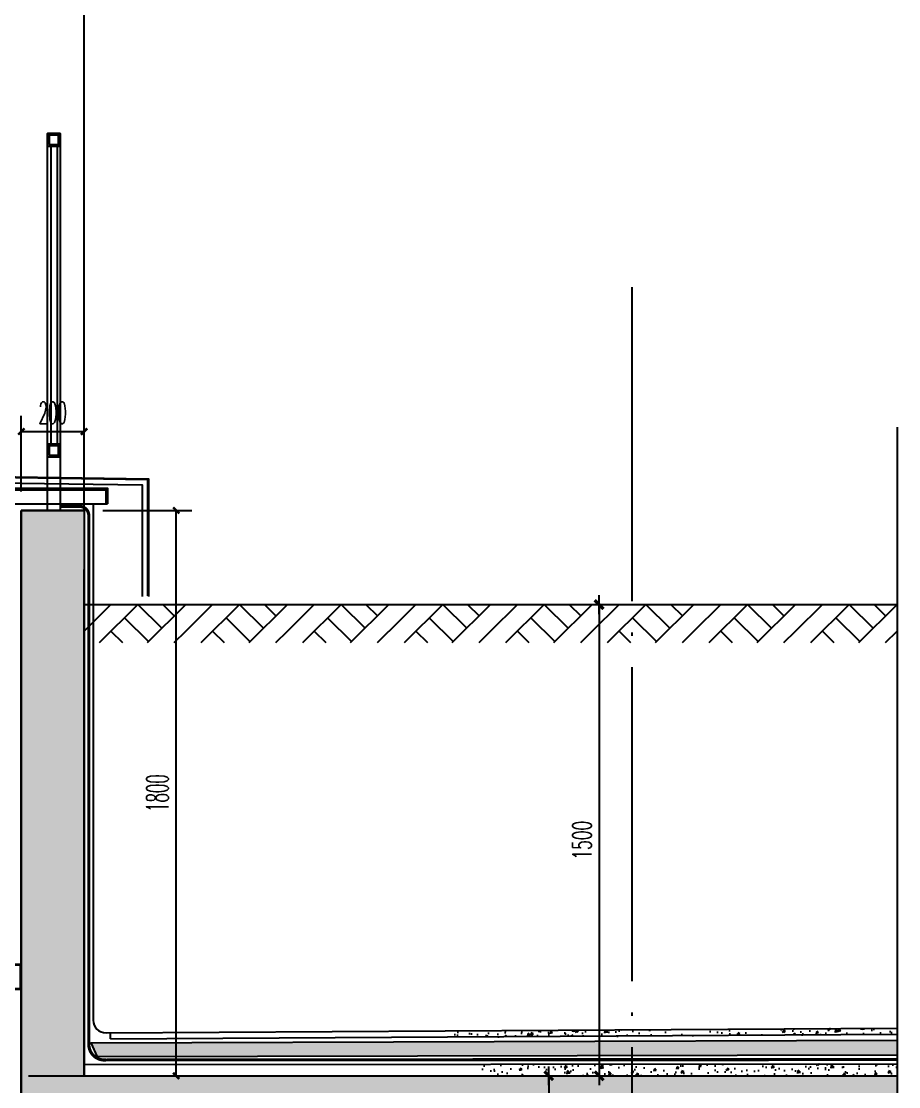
# Model space of a CAD drawing. Extents: x 1980812 to 2578970, y -669191 to 284498.
# Drawn here: x 2009361 to 2014947, y -583634 to -576850 of the extents above; entities that cross this region are included whole.
import ezdxf
from ezdxf.enums import TextEntityAlignment as Align

# ---------------------------------------------------------------- set-up
doc = ezdxf.new("R2010")
doc.units = 0
doc.header["$LTSCALE"] = 1000
doc.header["$MEASUREMENT"] = 0
for name, pattern in [('CENTER', [2, 1.25, -0.25, 0.25, -0.25]), ('CONTINOUS', [0]), ('DASH', [0.35, 0.25, -0.1]), ('DOTE', [2.42, 2, -0.2, 0.02, -0.2]), ('HIDDEN', [0.375, 0.25, -0.125]), ('HIDDEN2', [0.1875, 0.125, -0.0625])]:
    doc.linetypes.add(name, pattern=pattern)
for name, color, linetype in [('A-SECT-MCUT', 1, 'Continuous'), ('A-SECT-MCUT-FINE', 137, 'Continuous'), ('ALUM-02', 4, 'Continuous'), ('BH', 191, 'Continuous'), ('DIM_SYMB', 3, 'Continuous'), ('dote', 1, 'DOTE'), ('PUB_DIM', 3, 'Continuous'), ('SF', 1, 'Continuous'), ('STEEL', 3, 'Continuous'), ('TEXT', 7, 'Continuous'), ('WALL', 4, 'Continuous'), ('WINDOW', 2, 'Continuous'), ('保温板', 20, 'Continuous'), ('柱墙填充', 181, 'Continuous'), ('栏杆', 143, 'Continuous'), ('详细标注', 231, 'Continuous'), ('防水卷材', 6, 'DASH'), ('面层', 31, 'Continuous')]:
    doc.layers.add(name, color=color, linetype=linetype)
doc.styles.add('_TCH_DIM_T3', font='SIMPLEX', dxfattribs={"width": 0.705882, "bigfont": 'GBCBIG'})
doc.styles.add('DIM_FONT', font='SIMPLEX', dxfattribs={"width": 0.7, "bigfont": 'GBCBIG'})
doc.styles.add('HZTXTW', font='txtw.shx', dxfattribs={"width": 0.6, "bigfont": 'hztxtw.shx'})
doc.styles.add('HZTXTW_T3', font='txtw.shx', dxfattribs={"width": 0.5, "bigfont": 'hztxtw.shx'})
doc.styles.add('ROMANS', font='simplex_.ttf', dxfattribs={"width": 0.8, "height": 500})
doc.dimstyles.new('_TCH_ARCH&&20', dxfattribs={"dimtxt": 59.5, "dimasz": 20, "dimexe": 40, "dimexo": 4, "dimgap": 25.25, "dimtad": 1, "dimdec": 0, "dimzin": 0, "dimdsep": 46, "dimtxsty": '_TCH_DIM_T3', "dimblk": 'ARCHTICK', "dimcen": 0.09, "dimclrt": 7, "dimazin": 2, "dimtfac": 1, "dimtdec": 0, "dimtix": 1, "dimtmove": 2, "dimatfit": 3, "dimfxl": 1, "dimtolj": 1, "dimtzin": 0, "dimarcsym": 0})
doc.dimstyles.new('DIMN20', dxfattribs={"dimscale": 0.2, "dimtxt": 300, "dimasz": 1, "dimexe": 150, "dimexo": 0, "dimgap": 100, "dimtad": 1, "dimdec": 0, "dimzin": 0, "dimdsep": 46, "dimtxsty": 'DIM_FONT', "dimblk1": '_DIMX', "dimblk2": '_DIMX', "dimsah": 1, "dimcen": 0.09, "dimclrd": 256, "dimclre": 256, "dimclrt": 7, "dimadec": 0, "dimazin": 0, "dimtfac": 1, "dimtdec": 0, "dimtix": 1, "dimtmove": 2, "dimatfit": 3, "dimldrblk": '_DIMX', "dimfxl": 150, "dimtolj": 1, "dimtzin": 0, "dimarcsym": 0})
pattern_1 = [(130, (3536002.784, -388628.69), (-71.7260183, -6.2752135), [7.5, -82.5]), (185, (3536002.784, -388628.69), (13.8751334, 75.2192134), [6, -66]), (79.5486, (3535996.81, -388629.21), (-57.8509382, 68.9439542), [6.374019, -70.1142112]), (133.8158, (3536002.784, -388608.69), (-106.7241049, -16.5519014), [11.25, -123.75]), (83.3644, (3535993.89, -388610.07), (-93.4662706, 97.411787), [9.561029, -105.1713]), (188.8158, (3536002.78, -388608.69), (-93.4661945, 97.41186), [9, -99]), (159, (3535992.784, -388613.69), (-59.6907052, -40.2618891), [7.5, -82.5]), (214, (3535992.784, -388613.69), (-24.3315332, 72.5150045), [6, -66]), (108.5486, (3535987.81, -388617.045), (-84.0222629, 32.2530497), [6.374019, -70.1142112]), (142.5, (3536002.784, -388628.69), (-1.21598553, 33.28938538), [0, -65.2, 0, -67, 0, -66.25]), (172.5, (3536002.784, -388628.69), (-26.30695374, 39.4411712), [0, -38.2, 0, -63.7, 0, -25.25]), (212.5, (3536025.084, -388628.69), (-53.38224362, -2.25548717), [0, -25, 0, -78, 0, -103.5]), (222.5, (3536035.084, -388628.69), (-58.3186169, 10.0104982), [0, -32.5, 0, -51.8, 0, -73.5])]

# ---------------------------------------------------------------- blocks, each defined once
blk = doc.blocks.new('_DIMX')
blk.add_line((-150, 0), (150, 0))
at = {"const_width": 50}
blk.add_lwpolyline([(-70, -70), (70, 70)], dxfattribs=at)
blk = doc.blocks.new('*D2757')
at = {"layer": 'Defpoints', "color": 0, "transparency": 16777216}
for p in [(741576.1, 311377.1, 0), (741726.1, 310477.1, 0), (743155.2, 310477.1)]:
    blk.add_point(p, dxfattribs=at)
at = {"layer": '详细标注', "lineweight": -2, "transparency": 16777216}
for p, q in [((741576.1, 311377.1), (743185.2, 311377.1)), ((743155.2, 311376.9), (743155.2, 310477.3)), ((741726.1, 310477.1), (743185.2, 310477.1))]:
    blk.add_line(p, q, dxfattribs=at)
at = {"layer": '详细标注', "lineweight": -2, "transparency": 16777216, "xscale": 0.2, "yscale": 0.2, "zscale": 0.2}
for p, rotation in [((743155.2, 311377.1), 90), ((743155.2, 310477.1), 270)]:
    blk.add_blockref('_DIMX', p, dxfattribs=dict(at, rotation=rotation))
at = {"layer": '详细标注', "color": 7, "transparency": 16777216, "insert": (743100.9, 310927.1), "char_height": 60, "attachment_point": 5, "rotation": 90, "style": 'HZTXTW'}
blk.add_mtext('\\A1;900', dxfattribs=at)
blk = doc.blocks.new('*D2754')
at = {"layer": 'Defpoints', "color": 0, "transparency": 16777216}
for p in [(741676.2, 312877.1, 0), (741676.2, 311377.1, 0), (743315.7, 311377.1)]:
    blk.add_point(p, dxfattribs=at)
at = {"layer": '详细标注', "lineweight": -2, "transparency": 16777216}
for p, q in [((741676.2, 312877.1), (743345.7, 312877.1)), ((743315.7, 312876.9), (743315.7, 311377.3)), ((741676.2, 311377.1), (743345.7, 311377.1))]:
    blk.add_line(p, q, dxfattribs=at)
at = {"layer": '详细标注', "lineweight": -2, "transparency": 16777216, "xscale": 0.2, "yscale": 0.2, "zscale": 0.2}
for p, rotation in [((743315.7, 312877.1), 90), ((743315.7, 311377.1), 270)]:
    blk.add_blockref('_DIMX', p, dxfattribs=dict(at, rotation=rotation))
at = {"layer": '详细标注', "color": 7, "transparency": 16777216, "insert": (743261.4, 312127.1), "char_height": 60, "attachment_point": 5, "rotation": 90, "style": 'HZTXTW'}
blk.add_mtext('\\A1;1500', dxfattribs=at)
blk = doc.blocks.new('M5x45_Pan')
at = {"color": 8, "linetype": 'HIDDEN'}
for p, q in [((0, 1.9), (45, 1.9)), ((44.4, -2.5), (44.4, 2.5)), ((0, -1.9), (45, -1.9))]:
    blk.add_line(p, q, dxfattribs=at)
at = {"color": 0, "linetype": 'ByBlock'}
blk.add_lwpolyline([(-1.4, -4.8), (0, -4.8), (0, 4.7), (-1.4, 4.7, 0.228537), (-2.2, 4.4, 0.349288), (-2.2, -4.4, 0.228537)], format="xyb", close=True, dxfattribs=at)
at = {"color": 8, "linetype": 'HIDDEN2'}
blk.add_lwpolyline([(-3.7, 0.7), (-1.8, 0.7), (-1.8, -0.8), (-3.7, -0.8)], dxfattribs=at)
at = {"color": 8, "linetype": 'ByBlock'}
blk.add_lwpolyline([(0, 2.5), (44.4, 2.5), (45, 1.9), (45, -1.9), (44.4, -2.5), (0, -2.5)], dxfattribs=at)
at = {"layer": 'TEXT', "color": 8, "linetype": 'CENTER'}
blk.add_line((48, 0), (-6.7, 0), dxfattribs=at)
at = {"layer": 'Defpoints', "color": 8, "style": 'ROMANS', "width": 0.8}
blk.add_text('M5x45', height=1, rotation=90, dxfattribs=at).set_placement((-1, 0), align=Align.MIDDLE)
blk = doc.blocks.new('A$C7D172E5E')
at = {"layer": 'A-SECT-MCUT'}
for points in [[(0, -40), (0, -80), (-135.6, -80), (-172, -80), (-172, -47.8), (-188.7, -47.8), (-188.7, -46.9), (-185.2, -46), (-184.7, -46.6), (-172, -46.6), (-172, -40), (-172, -33.5), (-184.7, -33.5), (-185.2, -34), (-188.7, -33.1), (-188.7, -32.3), (-172, -32.3), (-172, 0), (-135.6, 0), (0, 0)], [(-189.3, -45.3), (-185.5, -45), (-184.6, -46.1), (-185.2, -46.6), (-185.7, -46), (-189.3, -46.9), (-189.3, -47.8), (-200.5, -47.8), (-200.5, -46.3), (-190.5, -46.3), (-190.5, -33.8), (-200.5, -33.8), (-200.5, -32.3), (-189.3, -32.3), (-189.3, -33.1), (-185.7, -34), (-185.2, -33.5), (-184.6, -33.9), (-185.5, -35), (-189.3, -34.7)], [(-169, -77.5), (-3, -77.5), (-3, -40), (-3, -2.5), (-169, -2.5)]]:
    blk.add_lwpolyline(points, close=True, dxfattribs=at)
for points in [[(-205.5, -75), (-225, -75), (-225, -5), (-205.5, -5, -0.414214), (-205, -5.5), (-205, -5.8, -0.351524), (-205.4, -6.3), (-209.2, -7.1, -0.256425), (-209.7, -7), (-210.4, -6.3, 0.198912), (-210.7, -6.2), (-216.5, -6.2, 0.414214), (-217, -6.7), (-217, -9.7, -0.414214), (-217.5, -10.2), (-218, -10.2, -0.414214), (-218.5, -9.7), (-218.5, -6.7, 0.414214), (-219, -6.2), (-223, -6.2, 0.414214), (-223.5, -6.7), (-223.5, -73.3, 0.414214), (-223, -73.8), (-219, -73.8, 0.414214), (-218.5, -73.3), (-218.5, -70.3, -0.414214), (-218, -69.8), (-217.5, -69.8, -0.414214), (-217, -70.3), (-217, -73.3, 0.414214), (-216.5, -73.8), (-210.7, -73.8, 0.198912), (-210.4, -73.7), (-209.7, -73, -0.256425), (-209.2, -72.9), (-205.4, -73.7, -0.351524), (-205, -74.2), (-205, -74.5, -0.414214)], [(-205, -29, -0.414214), (-205.5, -29.5), (-206.5, -29.5, 0.414214), (-207, -30), (-207, -50, 0.414214), (-206.5, -50.5), (-205.5, -50.5, -0.414214), (-205, -51), (-205, -52, -0.414214), (-205.5, -52.5), (-209.5, -52.5), (-209.5, -60.2, 0.414214), (-209, -60.7), (-205.5, -60.7, -0.414214), (-205, -61.2), (-205, -63.7, -0.414214), (-205.5, -64.2), (-206, -64.2, -0.414214), (-206.5, -63.7), (-206.5, -63.2, 0.414214), (-207, -62.7), (-209, -62.7, 0.414214), (-209.5, -63.2), (-209.5, -70.2, 0.414214), (-209, -70.7), (-207, -70.7, 0.414214), (-206.5, -70.2), (-206.5, -69.7, -0.414214), (-206, -69.2), (-205.5, -69.2, -0.414214), (-205, -69.7), (-205, -73, -0.479811), (-205.6, -73.5), (-209.3, -72.6, 0.256425), (-209.8, -72.8), (-210.4, -73.5, -0.198912), (-210.8, -73.6), (-213.7, -73.6, -0.10157), (-213.9, -73.6), (-216.4, -72.5, -0.300021), (-216.7, -72), (-216.7, -71.2, -0.414214), (-216.2, -70.7), (-212.5, -70.7, 0.414214), (-212, -70.2), (-212, -63.5), (-212, -16.5), (-212, -9.8, 0.414214), (-212.5, -9.3), (-216.2, -9.3, -0.414214), (-216.7, -8.8), (-216.7, -8, -0.300021), (-216.4, -7.5), (-213.9, -6.4, -0.10157), (-213.7, -6.4), (-210.8, -6.4, -0.198912), (-210.4, -6.5), (-209.8, -7.2, 0.256425), (-209.3, -7.4), (-205.6, -6.5, -0.479811), (-205, -7), (-205, -10.3, -0.414214), (-205.5, -10.8), (-206, -10.8, -0.414214), (-206.5, -10.3), (-206.5, -9.8, 0.414214), (-207, -9.3), (-209, -9.3, 0.414214), (-209.5, -9.8), (-209.5, -16.8, 0.414214), (-209, -17.3), (-207, -17.3, 0.414214), (-206.5, -16.8), (-206.5, -16.3, -0.414214), (-206, -15.8), (-205.5, -15.8, -0.414214), (-205, -16.3), (-205, -18.8, -0.414214), (-205.5, -19.3), (-209, -19.3, 0.414214), (-209.5, -19.8), (-209.5, -27.5), (-205.5, -27.5, -0.414214), (-205, -28)]]:
    blk.add_lwpolyline(points, format="xyb", close=True, dxfattribs=at)
at = {"layer": 'A-SECT-MCUT-FINE'}
for p, q in [((-181, -26.3, 0), (-195, -26.3, 0)), ((-181, -53.7, 0), (-195, -53.7, 0))]:
    blk.add_line(p, q, dxfattribs=at)
for centre in [(-182.2, -29.3, 0), (-182.2, -50.7, 0)]:
    blk.add_circle(centre, 2.98, dxfattribs=at)
for centre, start, end in [((-198.8, -28.8, 0), 320.5682, 27.9183), ((-198.8, -51.2, 0), 332.0817, 39.4318)]:
    blk.add_arc(centre, 5.39, start, end, dxfattribs=at)
at = {"layer": 'WINDOW'}
for p, q in [((-200, -25.3, 0), (-199, -26.3, 0)), ((-199, -26.3, 0), (-195, -26.3, 0)), ((-195, -26.3, 0), (-194, -25.3, 0)), ((-181, -26.3, 0), (-182, -25.3, 0)), ((-177, -26.3, 0), (-181, -26.3, 0)), ((-176, -25.3, 0), (-177, -26.3, 0)), ((-200, -54.7, 0), (-199, -53.7, 0)), ((-199, -53.7, 0), (-195, -53.7, 0)), ((-195, -53.7, 0), (-194, -54.7, 0)), ((-181, -53.7, 0), (-182, -54.7, 0)), ((-177, -53.7, 0), (-181, -53.7, 0)), ((-176, -54.7, 0), (-177, -53.7, 0))]:
    blk.add_line(p, q, dxfattribs=at)
at = {"layer": 'SF', "rotation": 0.0004018880973149244}
blk.add_blockref('M5x45_Pan', (-207, -40, 0), dxfattribs=at)
blk = doc.blocks.new('$LinePat$素土夯实')
at = {"color": 0}
for p, q in [((0, -210), (210, 0)), ((120, -300), (420, 0)), ((420, 0), (607.5, -187.5)), ((495, -300), (795, 0)), ((615, 0), (705, -90)), ((315, -105), (502.5, -292.5)), ((210, -210), (300, -300)), ((705, -300), (795, -210))]:
    blk.add_line(p, q, dxfattribs=at)
blk = doc.blocks.new('_ArchTick')
at = {"color": 0, "linetype": 'ByBlock', "const_width": 0.4}
blk.add_lwpolyline([(-0.5, -0.5), (0.5, 0.5)], dxfattribs=at)
blk = doc.blocks.new('*D2795')
at = {"layer": 'Defpoints', "color": 0, "transparency": 16777216}
for p in [(741676.2, 313177.1), (741969.4, 313177.1), (741676.2, 311377.1)]:
    blk.add_point(p, dxfattribs=at)
at = {"layer": 'PUB_DIM', "color": 0, "lineweight": -2, "transparency": 16777216}
for p, q in [((741736.2, 313177.1), (742019.4, 313177.1)), ((741969.4, 311377.1), (741969.4, 313177.1)), ((741736.2, 311377.1), (742019.4, 311377.1))]:
    blk.add_line(p, q, dxfattribs=at)
at = {"layer": 'PUB_DIM', "color": 0, "lineweight": -2, "transparency": 16777216, "xscale": 20, "yscale": 20, "zscale": 20}
for p, rotation in [((741969.4, 313177.1), 90), ((741969.4, 311377.1), 270)]:
    blk.add_blockref('_ArchTick', p, dxfattribs=dict(at, rotation=rotation))
at = {"layer": 'PUB_DIM', "color": 7, "transparency": 16777216, "insert": (741909.4, 312277.1), "char_height": 70, "attachment_point": 5, "rotation": 90, "style": 'HZTXTW_T3'}
blk.add_mtext('\\A1;1800', dxfattribs=at)
blk = doc.blocks.new('*D2796')
at = {"layer": 'Defpoints', "color": 0, "transparency": 16777216}
for p in [(741676.2, 313428.2), (741476.2, 313177.1), (741676.2, 313177.1)]:
    blk.add_point(p, dxfattribs=at)
at = {"layer": 'PUB_DIM', "color": 0, "lineweight": -2, "transparency": 16777216}
for p, q in [((741476.2, 313237.1), (741476.2, 313478.2)), ((741676.2, 313237.1), (741676.2, 313478.2)), ((741476.2, 313428.2), (741676.2, 313428.2))]:
    blk.add_line(p, q, dxfattribs=at)
at = {"layer": 'PUB_DIM', "color": 0, "lineweight": -2, "transparency": 16777216, "xscale": 20, "yscale": 20, "zscale": 20, "rotation": 180}
blk.add_blockref('_ArchTick', (741476.2, 313428.2), dxfattribs=at)
at = {"layer": 'PUB_DIM', "color": 0, "lineweight": -2, "transparency": 16777216, "xscale": 20, "yscale": 20, "zscale": 20}
blk.add_blockref('_ArchTick', (741676.2, 313428.2), dxfattribs=at)
at = {"layer": 'PUB_DIM', "color": 7, "transparency": 16777216, "insert": (741576.2, 313488.2), "char_height": 70, "attachment_point": 5, "style": 'HZTXTW_T3'}
blk.add_mtext('\\A1;200', dxfattribs=at)
blk = doc.blocks.new('sthsrhasth')
at = {"layer": 'BH'}
h = blk.add_hatch(dxfattribs=at)
h.set_pattern_fill('惶妮土', color=256, scale=10, style=0)
h.set_pattern_definition(pattern_1)
h.paths.add_polyline_path([(742819.5, 311518.5), (742819.5, 311499.4), (744264.3, 311510), (744264.3, 311529.1)])
h = blk.add_hatch(dxfattribs=at)
h.set_pattern_fill('惶妮土', color=256, scale=10, style=0)
h.set_pattern_definition(pattern_1)
h.paths.add_polyline_path([(742939.5, 311412.8), (742939.5, 311377), (744264.3, 311377), (744264.3, 311414.6)])
at = {"layer": '保温板'}
h = blk.add_hatch(dxfattribs=at)
h.set_pattern_fill('HONEY', color=256, scale=8, style=0)
h.set_pattern_definition([(7e-15, (520865.71, -151484.104), (19.05, 10.99852), [12.7, -25.4]), (120, (520865.71, -151484.104), (-19.04999772, 10.99852394), [12.7, -25.4]), (60, (520865.71, -151484.104), (2.28e-06, 21.99704394), [-25.4, 12.7])])
h.paths.add_polyline_path([(743445, 311485.6), (741698.7, 311482.6), (741719.1, 311437.5), (744264.3, 311442.4), (744264.3, 311489.4)])
at = {"layer": '柱墙填充'}
h = blk.add_hatch(dxfattribs=at)
h.set_pattern_fill('钢筋混凝土', color=256, scale=20)
h.set_pattern_definition([(45, (717311.463, 195571.846), (-35.35534, 35.35534), []), (50, (717311.46, 195571.85), (143.45204, -12.55043), [15, -165]), (355, (717311.46, 195571.85), (-27.75027, 150.43843), [12, -132]), (100.4514, (717323.42, 195570.8), (115.70188, 137.88791), [12.74804, -140.22842]), (46.1842, (717311.46, 195611.85), (213.4482, -33.1038), [22.5, -247.5]), (96.6356, (717329.25, 195609.09), (186.93254, 194.82357), [19.12206, -210.3426]), (351.1842, (717311.46, 195611.85), (186.9324, 194.8237), [18, -198]), (21, (717331.46, 195601.85), (119.38141, -80.52378), [15, -165]), (326, (717331.46, 195601.85), (48.66307, 145.03), [12, -132]), (71.4514, (717341.41, 195595.14), (168.04453, 64.5061), [12.74804, -140.22842]), (37.5, (717311.463, 195571.846), (2.43197, 66.57877), [0, -130.4, 0, -134, 0, -132.5]), (7.5, (717311.46, 195571.846), (52.613907, 78.882342), [0, -76.4, 0, -127.4, 0, -50.5]), (327.5, (717266.863, 195571.846), (106.764487, -4.510974), [0, -50, 0, -156, 0, -207]), (317.5, (717246.86, 195571.85), (116.637234, 20.021), [0, -65, 0, -103.6, 0, -147])])
h.paths.add_polyline_path([(741476.2, 313177.1), (741676.2, 313177.1), (741676.2, 311377.1), (744264.3, 311377.1), (744264.3, 311227.1), (743617, 311227.1), (743617, 310477.1), (743217, 310477.1), (743217, 311227.1), (741676.2, 311227.1), (741676.2, 310477.1), (741476.2, 310477.1)])
at = {"layer": 'A-SECT-MCUT-FINE'}
blk.add_line((741676.2, 313177.1, 0), (741676.2, 315277.1, 0), dxfattribs=at)
at = {"layer": 'ALUM-02'}
blk.add_line((741676.2, 313177.1, 0), (741476.2, 313177.1, 0), dxfattribs=at)
at = {"layer": 'DIM_SYMB'}
blk.add_line((744264.3, 313442, 0), (744264.3, 309964.5, 0), dxfattribs=at)
at = {"layer": 'dote', "linetype": 'DOTE', "ltscale": 0.5}
for p, q in [((743419.5, 313888.2, 0), (743419.5, 309853.8, 0)), ((740289.4, 311377.1), (744264.3, 311377.1, 0))]:
    blk.add_line(p, q, dxfattribs=at)
at = {"layer": 'STEEL', "color": 0}
blk.add_line((741321.2, 313198.1, 0), (741750.6, 313198.1, 0), dxfattribs=at)
at = {"layer": 'STEEL', "elevation": 0}
for points in [[(741315.2, 313286.1), (741880.6, 313278.1), (741880.6, 312903.1)], [(741315.2, 313266.1), (741860.6, 313258.1), (741860.6, 312903.1)], [(741317.7, 313283.6), (741878.1, 313275.6), (741878.1, 312905.6)]]:
    blk.add_lwpolyline(points, dxfattribs=at)
at = {"layer": 'STEEL', "color": 0, "elevation": 0}
for points in [[(741321.2, 313248.1), (741750.6, 313248.1), (741750.6, 313198.1)], [(741321.2, 313243.1), (741745.6, 313243.1), (741745.6, 313198.1)]]:
    blk.add_lwpolyline(points, dxfattribs=at)
at = {"layer": 'WALL'}
for p, q in [((741676.2, 313310.7, 0), (741676.2, 313310.7, 0)), ((741476.2, 313177.1, 0), (741476.2, 310477.1, 0)), ((741476.2, 313177.1, 0), (741676.2, 313177.1, 0)), ((741676.2, 313177.1, 0), (741676.2, 311377.1, 0)), ((741676.2, 311377.1, 0), (741676.2, 312988.8, 0)), ((741676.2, 311377.1, 0), (744264.3, 311377.1, 0))]:
    blk.add_line(p, q, dxfattribs=at)
at = {"layer": 'WALL', "elevation": 0}
blk.add_lwpolyline([(741476.2, 313177.1), (741676.2, 313177.1), (741676.2, 311377.1), (744264.3, 311377.1), (744264.3, 311227.1), (743617, 311227.1), (743617, 310477.1), (743217, 310477.1), (743217, 311227.1), (741676.2, 311227.1), (741676.2, 310477.1), (741476.2, 310477.1)], close=True, dxfattribs=at)
at = {"layer": '保温板'}
blk.add_line((741676.2, 312877.1, 0), (744264.3, 312877.1, 0), dxfattribs=at)
at = {"layer": '保温板', "elevation": 0}
blk.add_lwpolyline([(744264.3, 311442.4), (741719.1, 311437.5), (741719.1, 311437.5), (741698.7, 311482.6), (744264.3, 311490.4)], dxfattribs=at)
at = {"layer": '栏杆', "color": 2}
for p, q in [((741569.9, 314337.1, 0), (741569.9, 313387.7, 0)), ((741589.9, 314337.1, 0), (741589.9, 313387.7, 0))]:
    blk.add_line(p, q, dxfattribs=at)
at = {"layer": '栏杆', "elevation": 0}
blk.add_lwpolyline([(741559.9, 313177.1), (741559.9, 314377.1), (741599.9, 314377.1), (741599.9, 313177.1)], dxfattribs=at)
at = {"layer": '栏杆', "color": 2, "elevation": 0}
for points in [[(741559.9, 314337.1), (741599.9, 314337.1), (741599.9, 314377.1), (741559.9, 314377.1)], [(741564.9, 314342.1), (741594.9, 314342.1), (741594.9, 314372.1), (741564.9, 314372.1)], [(741559.9, 313347.7), (741599.9, 313347.7), (741599.9, 313387.7), (741559.9, 313387.7)], [(741564.9, 313352.7), (741594.9, 313352.7), (741594.9, 313382.7), (741564.9, 313382.7)]]:
    blk.add_lwpolyline(points, close=True, dxfattribs=at)
at = {"layer": '防水卷材', "const_width": 10, "elevation": 0}
blk.add_lwpolyline([(741599.9, 313190), (741661.2, 313190, -0.414214), (741691.2, 313160), (741691.2, 312948.7), (741691.2, 312902), (741691.2, 311477.7, 0.453838), (741746.7, 311427.7), (744264.3, 311428.9)], format="xyb", dxfattribs=at)
at = {"layer": '面层'}
for p, q in [((741705.2, 313198.1, 0), (741705.2, 311553.8, 0)), ((741745.9, 311513.8, 0), (744264.3, 311529.1, 0)), ((741760.1, 311494.7, 0), (741760.1, 311513.8, 0)), ((741760.1, 311494.7, 0), (744264.3, 311510, 0))]:
    blk.add_line(p, q, dxfattribs=at)
at = {"layer": '面层', "elevation": 0}
blk.add_lwpolyline([(744264.3, 311414.6), (741676.2, 311411.6)], dxfattribs=at)
at = {"layer": '面层'}
blk.add_arc((741745.2, 311553.8, 0), 40, 180, 270.9234, dxfattribs=at)
at = {"layer": 'WALL'}
blk.add_blockref('A$C7D172E5E', (741476.2, 311732.1, 0), dxfattribs=at)
at = {"layer": '柱墙填充', "xscale": 0.4069379196920151, "yscale": 0.4, "zscale": 0.4, "rotation": 359.9999752560703}
for p in [(741676.2, 312877.1), (741999.7, 312877.1), (742323.2, 312877.1), (742646.8, 312877.1), (742970.3, 312877.1), (743293.8, 312877.1), (743617.3, 312877.1), (743940.8, 312877.1)]:
    blk.add_blockref('$LinePat$素土夯实', p, dxfattribs=at)
at = {"layer": 'PUB_DIM'}
for p1, distance, text, picture, middle in [((741476.2, 313177.1), 251.1, '200', '*D2796', (741576.2, 313488.2)), ((741676.2, 311377.1), -293.2, '1800', '*D2795', (741909.4, 312277.1))]:
    dim = blk.add_aligned_dim(p1=p1, p2=(741676.2, 313177.1), distance=distance, text=text, dimstyle='_TCH_ARCH&&20', dxfattribs=at)
    dim.commit()
    dim.dimension.update_dxf_attribs({"geometry": picture, "text_midpoint": middle})
at = {"layer": '详细标注'}
dim = blk.add_aligned_dim(p1=(741676.2, 312877.1, 0), p2=(741676.2, 311377.1, 0), distance=1639.4, dimstyle='DIMN20', dxfattribs=at)
dim.commit()
dim.dimension.update_dxf_attribs({"geometry": '*D2754', "text_midpoint": (743261.4, 312127.1, 0)})
dim = blk.add_linear_dim(base=(743155.2, 310477.1, 0), p1=(741576.1, 311377.1, 0), p2=(741726.1, 310477.1, 0), angle=90, dimstyle='DIMN20', dxfattribs=at)
dim.commit()
dim.dimension.update_dxf_attribs({"geometry": '*D2757', "text_midpoint": (743100.9, 310927.1, 0)})

msp = doc.modelspace()

# ---------------------------------------------------------------- block references
at = {"layer": 'WINDOW', "linetype": 'CONTINOUS', "xscale": 2, "yscale": 2, "zscale": 2}
msp.add_blockref('sthsrhasth', (526408.2, -1206318.8), dxfattribs=at)

doc.saveas('drawing.dxf')
